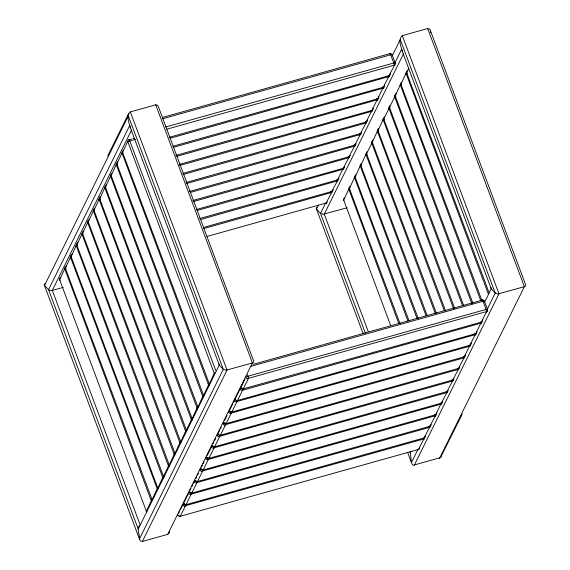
<?xml version="1.0" encoding="UTF-8"?>
<svg xmlns="http://www.w3.org/2000/svg" width="570" height="570" viewBox="0 0 570 570"><rect width="100%" height="100%" fill="white"/><g stroke="black" fill="none" stroke-linecap="round" stroke-linejoin="round"><path stroke-width="0.85" d="M462.299 414.062L440.524 457.603L413.364 465.22L412.452 464.721L411.447 462.605L410.193 451.533M64.731 268.841L59.643 279.735L146.462 511.532M70.452 257.262L64.994 268.976M76.173 245.677L71.086 256.571L157.904 488.369M81.902 234.099L76.808 244.993L163.633 476.791M87.623 222.514L82.158 234.227M93.345 210.936L87.887 222.649M99.073 199.358L93.979 210.252L180.804 442.049M104.795 187.772L99.615 198.923M110.516 176.194L105.429 187.088L192.247 418.886M116.244 164.616L111.15 175.51L197.975 407.308M121.966 153.031L116.879 163.925L203.697 395.722M127.687 141.453L122.6 152.347L209.418 384.144M348.769 189.169L343.682 200.063L390.664 325.484M354.49 177.591L349.403 188.485L400.069 323.746M360.219 166.005L355.124 176.9L408.868 320.361M365.94 154.427L360.853 165.321L418.273 318.616M435.174 313.236L371.661 142.842M377.39 131.264L372.296 142.158L436.478 313.486M383.111 119.686L378.024 130.58L445.576 310.928M462.484 305.548L388.833 108.1M471.889 303.803L394.561 96.522M400.282 84.944L395.195 95.838L472.886 303.233M406.004 73.359L400.917 84.253A1.959 0.556 -20.5 0 0 400.988 84.531M219.037 363.874L219.272 365.078L223.283 369.339L226.055 370.236L252.424 362.962L253.743 362.071L253.828 361.437L222.165 277.205M490.991 287.594L491.226 288.798L495.237 293.058L498.009 293.949L524.379 286.682L525.697 285.791L525.782 285.157L430.186 29.961L429.502 28.999L427.671 28.521L402.285 35.639C397.853 38.917 400.974 47.317 402.562 51.528M64.838 269.004L151.271 500.716A1.959 1.803 26.3 0 0 151.506 501.158M70.566 257.419L157.405 489.388M76.287 245.841L162.721 477.553A1.959 1.803 26.3 0 0 162.956 477.995M82.009 234.256L168.442 465.975A1.959 1.803 26.3 0 0 168.677 466.41M87.737 222.678L174.171 454.39A1.959 1.803 26.3 0 0 174.741 455.202M93.459 211.099L179.892 442.812A1.959 1.803 26.3 0 0 180.462 443.624M99.18 199.514L185.613 431.233A1.959 1.803 26.3 0 0 185.849 431.668M104.901 187.936L191.342 419.648A1.959 1.803 26.3 0 0 191.912 420.461M110.63 176.358L197.063 408.07A1.959 1.803 26.3 0 0 197.633 408.882M116.351 164.773L202.785 396.492A1.959 1.803 26.3 0 0 203.362 397.304M122.073 153.195L208.513 384.907A1.959 1.803 26.3 0 0 208.741 385.349M127.801 141.609L214.235 373.329A1.959 1.803 26.3 0 0 214.463 373.763M348.883 189.333L398.772 323.496M354.604 177.747L407.871 320.931M360.326 166.169L416.976 318.366M366.047 154.584L426.075 315.801M372.816 142.692A1.959 0.556 -20.5 0 0 371.611 143.547L371.775 143.006M377.497 131.428L444.279 310.679M383.218 119.843L453.684 308.933M389.987 107.951A1.959 0.556 -20.5 0 0 388.783 108.806L388.947 108.264M395.708 96.366A1.959 0.556 -20.5 0 0 394.504 97.228L394.668 96.686M400.389 85.101L480.681 300.426M406.118 73.523L488.248 293.757M221.851 276.379L158.232 106.241L157.548 105.279L155.717 104.802L130.331 111.92C125.899 115.197 129.02 123.597 130.608 127.808M169.696 531.66L169.297 532.922L167.715 534.361L142.329 541.479L140.498 541.001L139.814 540.039L44.218 284.843L44.303 284.209L45.621 283.318M441.251 456.641L441.65 455.38M107.701 155.938L128.749 113.359M131.656 129.875L52.312 290.422L139.914 524.279M142.329 541.479L227.038 370.087L130.331 111.92M318.438 205.207L316.5 209.133L363.04 333.386M392.53 55.29L400.29 39.594L495.237 293.058L487.094 309.546M325.527 203.248L320.511 213.394L365.341 333.087M394.604 63.47L401.551 49.412L491.226 288.798L484.664 302.072M337.176 180.704L342.584 169.696A1.959 1.803 26.3 0 0 343.845 167.901M371.512 111.221L366.161 121.98L182.934 173.38M371.797 110.658L376.927 100.213A1.959 1.803 26.3 0 0 378.188 98.418M382.962 88.058L377.611 98.824L175.809 155.425M388.683 76.48L383.332 87.239L173.088 146.212M403.61 53.594L324.266 214.135L368.22 331.483M167.715 534.361L252.424 362.962L155.717 104.802M178.666 513.314L179.507 511.618M180.348 509.922L182.585 505.391M424.479 437.81L186.027 504.685A1.959 1.803 26.3 0 1 183.554 503.431L188.307 493.805M190.116 490.157L190.957 488.454M191.791 486.759L192.632 485.056M193.472 483.36L194.035 482.227M195.838 478.572L196.679 476.876M197.519 475.173L198.36 473.478M201.559 466.994L202.4 465.291M203.241 463.595L204.081 461.899M207.288 455.409L208.128 453.713M208.406 453.15L211.206 447.486M213.009 443.83L213.85 442.135M214.691 440.432L215.524 438.736M218.453 432.815L217.897 433.948A1.959 1.803 26.3 0 0 220.369 435.202L458.822 368.327M218.73 432.252L219.571 430.549M220.412 428.854L221.253 427.151M224.459 420.667L225.855 417.839M226.133 417.269L226.974 415.573M231.577 406.26L229.34 410.785A1.959 1.803 26.3 0 0 231.812 412.039L470.271 345.163M231.862 405.69L232.695 403.995M233.536 402.292L234.377 400.596A1.959 0.556 -20.5 0 1 235.581 399.741M235.674 399.556A1.959 0.556 -20.5 0 1 235.061 399.207L237.305 394.675M237.583 394.112L240.098 389.018A1.959 1.803 26.3 0 0 242.571 390.265L481.322 323.062M243.027 383.097L240.789 387.628A1.959 1.803 26.3 0 0 243.262 388.875L481.714 322.007M243.305 382.527L244.986 379.136M371.925 142.977L366.574 153.736L427.072 315.231M389.096 108.236L383.745 118.995A1.959 0.556 -20.5 0 0 383.817 119.28M394.818 96.658L389.467 107.416L463.78 305.798M408.875 68.144L406.638 72.675L488.939 292.367M410.179 452.787L410.956 451.219M418.038 449.26L411.447 462.605L407.721 452.666M435.209 415.551L440.617 404.543A1.959 1.803 26.3 0 0 441.878 402.748M469.552 346.068L464.201 356.834L225.456 423.809M469.83 345.506L474.96 335.06A1.959 1.803 26.3 0 0 476.221 333.265M480.995 322.905L475.644 333.671A1.959 0.541 74.3 0 1 475.387 333.778M486.723 311.327L481.372 322.086A1.959 0.541 74.3 0 1 480.745 321.808M487.001 310.764L487.564 309.631L484.486 301.416A1.959 1.803 26.3 0 0 483.004 300.141M414.283 465.198L498.992 293.799L402.285 35.639M439.235 458.159L439.655 458.038M439.67 458.08L524.379 286.682L427.671 28.521M139.365 525.59C136.344 529.366 139.921 534.646 139.493 538.885L223.283 369.339L128.335 115.874L44.546 285.413L48.557 289.674L50.21 290.486L52.312 290.422L63.306 287.337M316.785 207.387L316.257 207.929L316.5 209.133L320.511 213.394L323.276 214.292L347.109 207.729M394.625 65.008L389.061 75.66L169.525 137.235M170.53 138.154L388.904 76.587M173.244 147.366L383.183 88.172M377.461 99.75L176.814 156.344M179.529 165.557L371.733 111.335M366.011 122.913L360.44 133.565L186.504 182.35M360.29 134.492L354.718 145.143L189.219 191.563M354.561 146.077L348.997 156.729L192.788 200.54M348.84 157.655L343.268 168.307L196.351 209.518M343.119 169.24L197.355 210.43M337.39 180.818L331.826 191.47L203.483 227.466M331.669 192.396L326.097 203.048A1.959 0.541 74.3 0 1 325.841 203.162M247.85 378.501L486.937 311.441M480.731 322.47A1.959 0.541 74.3 0 1 480.681 323.475L481.215 323.019M475.494 334.597L236.4 401.665M230.679 413.243L469.773 346.182M464.044 357.761L458.472 368.412A1.959 0.541 74.3 0 1 458.038 368.384M458.323 369.339L452.751 379.991L214.007 446.973M452.601 380.924L447.03 391.576L208.285 458.551M446.873 392.502L441.308 403.154L202.564 470.136M441.151 404.087L202.058 471.148M435.43 415.665L429.858 426.317L191.114 493.299M429.702 427.243L424.137 437.895A1.959 0.541 74.3 0 1 423.873 438.009M423.98 438.829L418.409 449.481L179.664 516.456M394.739 65.051L166.96 129.176M388.341 75.568A1.959 0.541 74.3 0 1 388.37 77.05L389.011 76.636M382.613 87.146A1.959 0.541 74.3 0 1 382.648 88.628L383.289 88.215M377.568 99.793L376.927 100.213A1.959 0.541 74.3 0 0 376.891 98.731M371.17 110.309A1.959 0.541 74.3 0 1 371.198 111.791L371.839 111.378M366.118 122.956L183.098 174.527M360.397 134.541L186.661 183.504M354.668 146.12L190.223 192.482M348.947 157.698L193.786 201.459M343.226 169.283L342.584 169.696A1.959 0.541 74.3 0 0 342.549 168.214M337.497 180.861L200.07 219.642M331.776 192.439L203.64 228.62M324.116 344.451L482.013 300.162A1.959 0.541 74.3 0 1 483.011 301.231L486.089 309.439A1.959 0.541 74.3 0 1 486.409 311.897L487.051 311.484M475.601 334.64L474.96 335.06A1.959 0.541 74.3 0 0 474.924 333.578M469.203 345.156A1.959 0.541 74.3 0 1 469.238 346.638L469.88 346.225M464.151 357.803L224.958 424.828M458.43 369.389L219.229 436.406M452.708 380.967L213.508 447.984M446.98 392.545L207.786 459.57M441.258 404.13L440.617 404.543A1.959 0.541 74.3 0 0 440.589 403.061M435.537 415.708L196.337 482.726M429.809 427.293L190.615 494.311M424.087 438.872L184.887 505.889M310.329 75.995L390.136 53.544M482.448 299.977L482.013 300.162L482.647 299.97M389.702 53.737A1.959 1.803 26.3 0 1 392.174 54.984L395.252 63.199A1.959 1.803 26.3 0 1 394.098 65.472A1.959 0.541 74.3 0 0 393.777 63.014L390.699 54.798A1.959 0.541 74.3 0 0 389.702 53.737L390.336 53.544M242.628 389.068L243.262 388.875L248.299 378.687A1.959 0.541 74.3 0 0 247.979 376.228L247.465 374.861M236.906 400.646L475.993 333.585M231.178 412.231L231.812 412.039L236.849 401.85A1.959 0.541 74.3 0 0 236.821 400.368M219.735 435.395L220.369 435.202L225.399 425.006A1.959 0.541 74.3 0 0 225.243 423.033M196.835 481.714L435.929 414.654M185.392 504.878L186.027 504.685L191.064 494.496A1.959 0.541 74.3 0 0 190.907 492.516M162.564 117.441L309.489 76.23M162.728 118.745L390.699 54.798A1.959 0.556 -20.5 0 1 392.174 54.984M165.799 126.96L393.777 63.014A1.959 0.556 -20.5 0 1 395.252 63.199M135.432 139.365L129.796 140.954A1.959 0.556 -20.5 0 0 127.637 142.151A1.959 1.803 26.3 0 1 128.791 139.885L131.613 139.094M133.024 138.695L134.427 138.303M179.372 164.402L372.239 110.316M199.913 218.495L337.896 179.807M207.045 236.443L326.446 202.963M253.187 364.344L323.268 344.686M250.814 366.36L483.011 301.231A1.959 0.556 -20.5 0 1 484.486 301.416M389.403 75.575L389.061 75.66A1.959 0.541 74.3 0 1 388.626 75.639M383.681 87.16L383.332 87.239A1.959 0.541 74.3 0 1 382.705 86.961M377.96 98.738L377.611 98.824A1.959 0.541 74.3 0 1 376.984 98.546M366.51 121.902L366.161 121.98A1.959 0.541 74.3 0 1 365.534 121.702M360.789 133.48L360.44 133.565A1.959 0.541 74.3 0 1 360.005 133.537M355.067 145.058L354.718 145.143A1.959 0.541 74.3 0 1 354.284 145.122M349.339 156.643L348.997 156.729A1.959 0.541 74.3 0 1 348.37 156.451M343.617 168.221L343.268 168.307A1.959 0.541 74.3 0 1 342.834 168.285M332.168 191.385L331.826 191.47A1.959 0.541 74.3 0 1 331.198 191.192M464.55 356.749L464.201 356.834A1.959 0.541 74.3 0 1 463.574 356.549M453.1 379.912L452.751 379.991A1.959 0.541 74.3 0 1 452.316 379.969M447.379 391.49L447.03 391.576A1.959 0.541 74.3 0 1 446.403 391.298M441.65 403.068L441.308 403.154A1.959 0.541 74.3 0 1 440.867 403.132M430.207 426.232L429.858 426.317A1.959 0.541 74.3 0 1 429.231 426.039M418.758 449.395L418.409 449.481A1.959 0.541 74.3 0 1 417.974 449.452M242.521 389.025L243.262 388.875A1.959 0.541 74.3 0 1 242.635 388.597M236.792 400.603L237.533 400.461L242.571 390.265A1.959 0.541 74.3 0 0 242.414 388.291M231.071 412.188L231.812 412.039A1.959 0.541 74.3 0 1 231.185 411.761M225.349 423.767L226.09 423.617L231.128 413.428A1.959 0.541 74.3 0 0 231.092 411.946M219.621 435.345L220.369 435.202A1.959 0.541 74.3 0 1 219.927 435.174M213.9 446.93L214.641 446.78L219.678 436.591A1.959 0.541 74.3 0 0 219.649 435.109M208.178 458.508L208.919 458.358L213.957 448.17A1.959 0.541 74.3 0 0 213.921 446.688M202.45 470.093L203.198 469.944L208.228 459.755A1.959 0.541 74.3 0 0 208.071 457.774M196.728 481.671L197.469 481.522L202.507 471.333A1.959 0.541 74.3 0 0 202.478 469.851M191.007 493.25L191.748 493.107L196.785 482.911A1.959 0.541 74.3 0 0 196.75 481.429M185.286 504.835L186.027 504.685A1.959 0.541 74.3 0 1 185.763 504.799M179.557 516.413L180.298 516.263L185.335 506.075A1.959 0.541 74.3 0 0 185.307 504.593M389.153 75.696L389.061 75.66A1.959 1.803 26.3 0 0 390.215 73.388M383.432 87.281L383.332 87.239A1.959 1.803 26.3 0 0 384.486 84.973M377.703 98.859L377.611 98.824A1.959 1.803 26.3 0 0 378.765 96.551M371.455 110.38A1.959 0.541 74.3 0 0 371.889 110.402L371.982 110.438M366.261 122.023L366.161 121.98A1.959 1.803 26.3 0 0 367.315 119.714M360.532 133.601L360.44 133.565A1.959 1.803 26.3 0 0 361.701 131.77M354.811 145.179L354.718 145.143A1.959 1.803 26.3 0 0 355.979 143.348M349.089 156.764L348.997 156.729A1.959 1.803 26.3 0 0 350.237 155.403M343.361 168.342L343.268 168.307A1.959 1.803 26.3 0 0 344.529 166.511M337.112 179.864A1.959 0.541 74.3 0 0 337.547 179.885L337.639 179.928M331.918 191.506L331.826 191.47A1.959 1.803 26.3 0 0 333.087 189.675M326.19 203.084L326.097 203.048A1.959 1.803 26.3 0 0 327.337 201.73M481.465 322.128L481.372 322.086A1.959 1.803 26.3 0 0 482.526 319.82M475.743 333.707L475.644 333.671A1.959 1.803 26.3 0 0 476.798 331.398M469.488 345.228A1.959 0.541 74.3 0 0 469.922 345.249L470.015 345.285M464.293 356.87L464.201 356.834A1.959 1.803 26.3 0 0 465.355 354.561M458.572 368.448L458.472 368.412A1.959 1.803 26.3 0 0 459.741 366.617M452.844 380.026L452.751 379.991A1.959 1.803 26.3 0 0 453.991 378.672M447.122 391.611L447.03 391.576A1.959 1.803 26.3 0 0 448.269 390.251M441.401 403.19L441.308 403.154A1.959 1.803 26.3 0 0 442.569 401.358M435.145 414.711A1.959 0.541 74.3 0 0 435.58 414.732L435.672 414.775M429.951 426.353L429.858 426.317A1.959 1.803 26.3 0 0 431.12 424.522M424.23 437.931L424.137 437.895A1.959 1.803 26.3 0 0 425.398 436.1M418.501 449.516L418.409 449.481A1.959 1.803 26.3 0 0 419.67 447.685M242.129 390.08L242.571 390.265L242.378 389.958M214.641 373.578L214.235 373.329L209.311 383.981M208.919 385.156L208.513 384.907L203.583 395.566M203.198 396.741L202.785 396.492L197.861 407.144M197.469 408.32L197.063 408.07L192.14 418.729M191.748 419.898L191.342 419.648L186.418 430.307M186.027 431.483L185.613 431.233L180.69 441.885M180.298 443.061L179.892 442.812L174.969 453.471M174.577 454.646L174.171 454.39L169.247 465.049M168.855 466.224L168.442 465.975L163.519 476.627M163.127 477.803L162.721 477.553L157.797 488.212M151.684 500.966L151.271 500.716L146.347 511.376M214.655 373.806L214.235 373.329A1.959 0.556 -20.5 0 1 215.004 372.687M208.934 385.391L208.513 384.907A1.959 0.556 -20.5 0 1 209.283 384.266M203.205 396.969L202.785 396.492A1.959 0.556 -20.5 0 1 203.989 395.63M197.484 408.555L197.063 408.07A1.959 0.556 -20.5 0 1 198.267 407.215M191.762 420.133L191.342 419.648A1.959 0.556 -20.5 0 1 192.546 418.793M186.034 431.711L185.613 431.233A1.959 0.556 -20.5 0 1 186.027 430.813M180.312 443.296L179.892 442.812A1.959 0.556 -20.5 0 1 181.096 441.957M174.591 454.874L174.171 454.39A1.959 0.556 -20.5 0 1 175.375 453.535M168.863 466.459L168.442 465.975A1.959 0.556 -20.5 0 1 168.863 465.562M163.141 478.038L162.721 477.553A1.959 0.556 -20.5 0 1 163.134 477.14M151.698 501.201L151.271 500.716A1.959 0.556 -20.5 0 1 152.475 499.861M248.1 378.38L248.299 378.687A1.959 1.803 26.3 0 1 245.827 377.433M236.657 401.544L236.849 401.85A1.959 1.803 26.3 0 1 234.377 400.596M230.928 413.122L231.128 413.428A1.959 1.803 26.3 0 1 228.656 412.174M225.207 424.707L225.399 425.006A1.959 1.803 26.3 0 1 222.927 423.759M219.486 436.285L219.678 436.591A1.959 1.803 26.3 0 1 217.206 435.338A1.959 0.556 -20.5 0 1 218.41 434.482M213.764 447.863L213.957 448.17A1.959 1.803 26.3 0 1 211.484 446.916A1.959 0.556 -20.5 0 1 212.688 446.061M208.036 459.449L208.228 459.755A1.959 1.803 26.3 0 1 205.756 458.501A1.959 0.556 -20.5 0 1 206.96 457.646M202.314 471.027L202.507 471.333A1.959 1.803 26.3 0 1 200.034 470.079A1.959 0.556 -20.5 0 1 200.184 469.887M196.593 482.605L196.785 482.911A1.959 1.803 26.3 0 1 194.313 481.664A1.959 0.556 -20.5 0 1 194.463 481.465M190.864 494.19L191.064 494.496A1.959 1.803 26.3 0 1 188.592 493.242A1.959 0.556 -20.5 0 1 190.266 492.195M185.143 505.768L185.335 506.075A1.959 1.803 26.3 0 1 182.863 504.82A1.959 0.556 -20.5 0 1 184.537 503.773A1.959 0.556 -20.5 0 1 183.554 503.431M406.51 72.347L406.638 72.675A1.959 0.556 -20.5 0 0 407.251 73.024M400.781 83.925L481.985 300.675M395.06 95.511L395.195 95.838A1.959 0.556 -20.5 0 0 395.801 96.18M389.339 107.089L389.467 107.416A1.959 0.556 -20.5 0 0 390.08 107.766M383.61 118.667L454.682 308.363M377.889 130.252L378.024 130.58A1.959 0.556 -20.5 0 0 378.63 130.922M372.167 141.83L372.296 142.158A1.959 0.556 -20.5 0 0 372.588 142.5M366.439 153.416L366.574 153.736A1.959 0.556 -20.5 0 0 366.859 154.085M360.717 164.994L360.853 165.321A1.959 0.556 -20.5 0 0 361.138 165.663M354.996 176.572L355.124 176.9A1.959 0.556 -20.5 0 0 355.416 177.242M349.267 188.157L349.403 188.485A1.959 0.556 -20.5 0 0 349.695 188.827M343.546 199.735L343.682 200.063A1.959 0.556 -20.5 0 0 343.966 200.405M122.465 152.019L122.6 152.347A1.959 0.556 -20.5 0 0 122.885 152.689M116.743 163.597L116.879 163.925A1.959 0.556 -20.5 0 0 117.163 164.267M111.022 175.182L111.15 175.51A1.959 0.556 -20.5 0 0 111.442 175.852M105.293 186.761L105.429 187.088A1.959 0.556 -20.5 0 0 105.714 187.43M99.572 198.339L186.525 430.464M93.85 209.924L93.979 210.252A1.959 0.556 -20.5 0 0 94.271 210.594M88.122 221.502L175.076 453.627M82.401 233.087L169.354 465.213M76.679 244.665L76.808 244.993A1.959 0.556 -20.5 0 0 77.1 245.335M70.951 256.243L71.086 256.571A1.959 0.556 -20.5 0 0 71.378 256.913M65.229 267.829L152.183 499.954M59.508 279.407L59.643 279.735A1.959 0.556 -20.5 0 0 60.249 280.084M215.773 370.486L129.796 140.954A1.959 0.541 74.3 0 0 128.791 139.885M406.495 72.112L406.638 72.675A1.959 1.803 26.3 0 1 407.343 70.594M400.774 83.697L400.917 84.253A1.959 1.803 26.3 0 1 401.622 82.18M395.046 95.276L395.195 95.838A1.959 1.803 26.3 0 1 396.349 93.566A1.959 0.541 74.3 0 0 396.278 93.808M389.324 106.854L389.467 107.416A1.959 1.803 26.3 0 1 390.172 105.336M383.603 118.439L383.745 118.995A1.959 1.803 26.3 0 1 384.451 116.921M377.874 130.017L378.024 130.58A1.959 1.803 26.3 0 1 378.729 128.499M372.153 141.602L372.296 142.158A1.959 1.803 26.3 0 1 373.008 140.085M366.432 153.18L366.574 153.736A1.959 1.803 26.3 0 1 367.28 151.663M360.703 164.758L360.853 165.321A1.959 1.803 26.3 0 1 361.558 163.241M354.982 176.344L355.124 176.9A1.959 1.803 26.3 0 1 355.837 174.826M349.26 187.922L349.403 188.485A1.959 1.803 26.3 0 1 350.108 186.404M343.532 199.507L343.682 200.063A1.959 1.803 26.3 0 1 344.387 197.982M122.457 151.784L122.6 152.347A1.959 1.803 26.3 0 1 123.305 150.266M116.729 163.369L116.879 163.925A1.959 1.803 26.3 0 1 117.584 161.852M111.008 174.947L111.15 175.51A1.959 1.803 26.3 0 1 111.862 173.43M105.286 186.525L105.429 187.088A1.959 1.803 26.3 0 1 106.134 185.008M99.558 198.111L99.707 198.666A1.959 0.556 -20.5 0 0 99.992 199.008M93.836 209.689L93.979 210.252A1.959 1.803 26.3 0 1 94.691 208.171M88.115 221.274L88.257 221.83A1.959 0.556 -20.5 0 0 88.55 222.172M82.386 232.852L82.536 233.408A1.959 0.556 -20.5 0 0 82.821 233.757M76.665 244.43L76.808 244.993A1.959 1.803 26.3 0 1 77.962 242.72M70.944 256.016L71.086 256.571A1.959 1.803 26.3 0 1 71.421 254.797M65.215 267.594L65.365 268.156A1.959 0.556 -20.5 0 0 65.97 268.498M59.494 279.172L59.643 279.735A1.959 1.803 26.3 0 1 60.79 277.469M152.076 499.79L156.999 489.138A1.959 0.556 -20.5 0 1 157.769 488.497M430.507 31.115L430.721 32.754M389.638 75.254A1.959 1.803 26.3 0 1 388.37 77.05M338.808 178.089A1.959 1.803 26.3 0 1 337.547 179.885M105.949 187.623A1.959 0.556 -20.5 0 0 104.745 188.478A1.959 1.803 26.3 0 1 105.899 186.212M99.707 198.666A1.959 1.803 26.3 0 1 100.413 196.593M186.533 430.279A1.959 1.803 26.3 0 1 186.305 429.844A1.959 0.556 -20.5 0 0 186.59 430.186M122.685 153.095A1.959 0.556 -20.5 0 0 121.916 153.736A1.959 1.803 26.3 0 1 122.621 151.656M203.704 395.537A1.959 1.803 26.3 0 1 203.476 395.103A1.959 0.556 -20.5 0 0 203.761 395.445M209.432 383.959A1.959 1.803 26.3 0 1 209.197 383.517A1.959 0.556 -20.5 0 0 209.482 383.859M401.43 84.788A1.959 0.556 -20.5 0 0 400.233 85.642A1.959 1.803 26.3 0 1 400.938 83.569M470.393 344.373A1.959 1.803 26.3 0 1 469.238 346.638M225.464 423.339A1.959 0.541 74.3 0 0 226.09 423.617A1.959 1.803 26.3 0 1 223.618 422.37M228.805 411.982A1.959 0.556 -20.5 0 1 229.86 411.319M224.224 422.712A1.959 0.556 -20.5 0 1 223.689 422.648M359.72 133.473A1.959 0.541 74.3 0 1 359.756 134.955A1.959 1.803 26.3 0 0 361.017 133.159M65.878 268.691A1.959 0.556 -20.5 0 0 64.674 269.546A1.959 1.803 26.3 0 1 65.828 267.273M146.811 511.718A1.959 1.803 26.3 0 1 146.234 510.905A1.959 0.556 -20.5 0 0 146.305 511.19M424.629 436.855A1.959 0.556 -20.5 0 1 424.6 437.019A1.959 1.803 26.3 0 1 423.446 439.285A1.959 0.541 74.3 0 0 423.496 438.28M179.864 516.242A1.959 0.541 74.3 0 0 180.298 516.263A1.959 1.803 26.3 0 1 177.826 515.016A1.959 0.556 -20.5 0 0 177.804 515.18M178.838 515.308A1.959 0.556 -20.5 0 1 178.439 515.358M94.499 210.786A1.959 0.556 -20.5 0 0 93.295 211.641A1.959 1.803 26.3 0 1 94.449 209.368M88.257 221.83A1.959 1.803 26.3 0 1 89.412 219.564M175.425 453.813A1.959 1.803 26.3 0 1 174.855 453A1.959 0.556 -20.5 0 0 175.14 453.349M361.316 164.438A1.959 1.803 26.3 0 0 360.162 166.711A1.959 0.556 -20.5 0 1 360.938 166.07M481.949 321.68A1.959 1.803 26.3 0 1 480.681 323.475M237.099 400.432A1.959 0.541 74.3 0 0 237.533 400.461A1.959 1.803 26.3 0 1 235.061 399.207M240.255 388.818A1.959 0.556 -20.5 0 1 241.302 388.156M169.219 465.334A1.959 0.556 -20.5 0 1 169.646 465.12M83.049 233.942A1.959 0.556 -20.5 0 0 81.845 234.804A1.959 1.803 26.3 0 1 82.999 232.532M163.982 476.976A1.959 1.803 26.3 0 1 163.405 476.164A1.959 0.556 -20.5 0 0 164.017 476.513M355.594 176.023A1.959 1.803 26.3 0 0 354.44 178.289A1.959 0.556 -20.5 0 1 355.217 177.648M378.537 131.114A1.959 0.556 -20.5 0 0 377.333 131.969A1.959 1.803 26.3 0 1 378.038 129.889M186.39 430.592A1.959 0.556 -20.5 0 1 186.817 430.378M100.22 199.201A1.959 0.556 -20.5 0 0 99.016 200.056A1.959 1.803 26.3 0 1 100.17 197.79M180.811 441.864A1.959 1.803 26.3 0 1 180.576 441.422A1.959 0.556 -20.5 0 0 180.868 441.764M447.493 390.692A1.959 1.803 26.3 0 1 446.339 392.965A1.959 0.541 74.3 0 0 446.31 391.483M202.756 469.915A1.959 0.541 74.3 0 0 203.198 469.944A1.959 1.803 26.3 0 1 200.726 468.69M201.331 469.039A1.959 0.556 -20.5 0 1 200.697 468.853M196.842 481.244A1.959 0.541 74.3 0 0 197.469 481.522A1.959 1.803 26.3 0 1 194.997 480.275A1.959 0.556 -20.5 0 0 195.068 480.553M436.841 412.936A1.959 1.803 26.3 0 1 435.58 414.732M200.448 469.666A1.959 0.556 -20.5 0 1 201.709 469.032M336.827 179.792A1.959 0.541 74.3 0 1 336.863 181.274A1.959 1.803 26.3 0 0 338.124 179.479M71.606 257.106A1.959 0.556 -20.5 0 0 70.402 257.961A1.959 1.803 26.3 0 1 71.556 255.695M65.365 268.156A1.959 1.803 26.3 0 1 66.519 265.884M152.532 500.139A1.959 1.803 26.3 0 1 151.962 499.327A1.959 0.556 -20.5 0 0 152.568 499.676M117.391 164.459A1.959 0.556 -20.5 0 0 116.187 165.314A1.959 1.803 26.3 0 1 117.342 163.049M197.982 407.115A1.959 1.803 26.3 0 1 197.747 406.681A1.959 0.556 -20.5 0 0 198.039 407.023M349.873 187.601A1.959 1.803 26.3 0 0 348.719 189.874A1.959 0.556 -20.5 0 1 349.923 189.019M471.077 342.983A1.959 1.803 26.3 0 1 469.922 345.249M372.353 109.526A1.959 1.803 26.3 0 1 371.198 111.791M111.243 176.258A1.959 0.556 -20.5 0 0 110.466 176.9A1.959 1.803 26.3 0 1 111.62 174.627M192.261 418.701A1.959 1.803 26.3 0 1 192.026 418.259A1.959 0.556 -20.5 0 0 192.311 418.601M384.266 119.529A1.959 0.556 -20.5 0 0 383.061 120.384A1.959 1.803 26.3 0 1 383.767 118.311M365.448 121.895A1.959 0.541 74.3 0 1 365.477 123.369A1.959 1.803 26.3 0 0 366.631 121.104M459.05 368.006A1.959 1.803 26.3 0 1 457.788 369.802A1.959 0.541 74.3 0 0 457.76 368.32M214.014 446.502A1.959 0.541 74.3 0 0 214.641 446.78A1.959 1.803 26.3 0 1 212.168 445.526A1.959 0.556 -20.5 0 0 212.781 445.875M77.328 245.528A1.959 0.556 -20.5 0 0 76.124 246.383A1.959 1.803 26.3 0 1 77.278 244.11M71.791 254.498A1.959 1.803 26.3 0 1 72.24 254.306M157.918 488.184A1.959 1.803 26.3 0 1 157.683 487.749A1.959 0.556 -20.5 0 0 157.755 488.027M388.783 108.806A1.959 1.803 26.3 0 1 389.488 106.725M331.106 191.378A1.959 0.541 74.3 0 1 331.134 192.859A1.959 1.803 26.3 0 0 332.289 190.587M430.322 425.434A1.959 1.803 26.3 0 1 429.174 427.707A1.959 0.541 74.3 0 0 429.139 426.225M371.611 143.547A1.959 1.803 26.3 0 1 372.317 141.474M395.658 94.955A1.959 0.541 74.3 0 1 395.922 94.848M394.504 97.228A1.959 1.803 26.3 0 1 395.209 95.147M348.277 156.636A1.959 0.541 74.3 0 1 348.306 158.118A1.959 1.803 26.3 0 0 349.46 155.845M88.778 222.364A1.959 0.556 -20.5 0 0 87.573 223.219A1.959 1.803 26.3 0 1 88.728 220.953M82.536 233.408A1.959 1.803 26.3 0 1 83.69 231.142M169.703 465.398A1.959 1.803 26.3 0 1 169.133 464.586A1.959 0.556 -20.5 0 0 169.418 464.928M353.998 145.051A1.959 0.541 74.3 0 1 354.027 146.533A1.959 1.803 26.3 0 0 355.181 144.267M373.044 108.136A1.959 1.803 26.3 0 1 371.889 110.402M453.221 379.114A1.959 1.803 26.3 0 1 452.067 381.38A1.959 0.541 74.3 0 0 452.031 379.898M208.292 458.08A1.959 0.541 74.3 0 0 208.919 458.358A1.959 1.803 26.3 0 1 206.447 457.111A1.959 0.556 -20.5 0 0 206.418 457.275M207.053 457.461A1.959 0.556 -20.5 0 1 206.732 457.453M464.664 355.951A1.959 1.803 26.3 0 1 463.51 358.224A1.959 0.541 74.3 0 0 463.481 356.742M223.084 423.56A1.959 0.556 -20.5 0 1 224.131 422.904M218.502 434.297A1.959 0.556 -20.5 0 1 217.868 434.112M436.157 414.326A1.959 1.803 26.3 0 1 434.896 416.121A1.959 0.541 74.3 0 0 434.86 414.639M191.121 492.829A1.959 0.541 74.3 0 0 191.748 493.107A1.959 1.803 26.3 0 1 189.276 491.853A1.959 0.556 -20.5 0 0 189.247 492.017M194.726 481.244A1.959 0.556 -20.5 0 1 195.987 480.617M190.287 492.145A1.959 0.556 -20.5 0 1 189.561 492.195M407.158 73.209A1.959 0.556 -20.5 0 0 405.954 74.064A1.959 1.803 26.3 0 1 406.659 71.984M383.909 86.832A1.959 1.803 26.3 0 1 382.648 88.628M486.409 311.897A1.959 1.803 26.3 0 0 487.564 309.631A1.959 0.556 -20.5 0 0 486.089 309.439L247.979 376.228A1.959 0.556 -20.5 0 0 245.976 377.24M241.395 387.971A1.959 0.556 -20.5 0 1 240.861 387.906M367.094 154.27A1.959 0.556 -20.5 0 0 365.89 155.133A1.959 1.803 26.3 0 1 366.596 153.052M129.604 125.692L48.557 289.674L138.232 529.067L219.272 365.078L129.604 125.692"/></g></svg>
